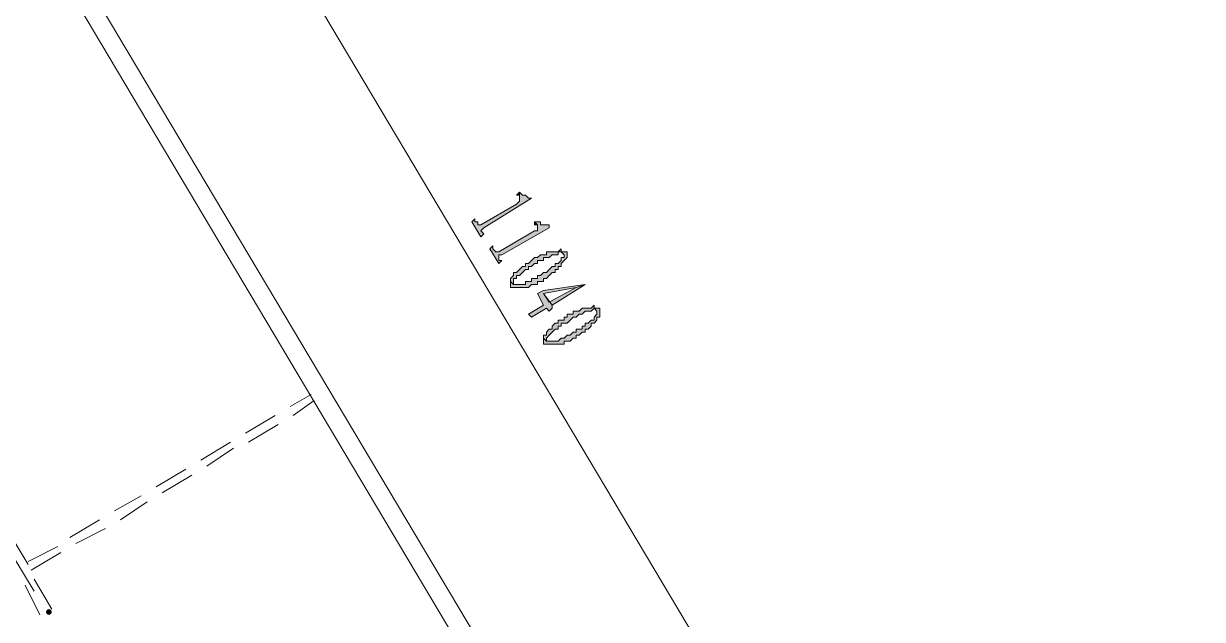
# Model space of a CAD drawing. Header units: millimetres. Extents: x 6 to 291, y 4 to 206.
# Drawn here: x 101.07 to 117.82, y 101.88 to 110.35 of the extents above; entities that cross this region are included whole.
import ezdxf

# ---------------------------------------------------------------- set-up
doc = ezdxf.new("R2010")
doc.units = ezdxf.units.MM
doc.layers.add('C00-00-00', color=7, linetype='Continuous')

msp = doc.modelspace()

# ---------------------------------------------------------------- hatches: boundary and pattern name
at = {"layer": 'C00-00-00'}
h = msp.add_hatch(color=256, dxfattribs=at)
h.dxf.hatch_style = 2
h.paths.add_polyline_path([(108.288666, 107.865339), (108.246333, 107.865339), (108.204, 107.907673), (108.161666, 107.907673), (108.119333, 107.950006), (108.119333, 107.865339), (108.119333, 107.823006), (108.077, 107.780673), (107.569, 107.484339), (107.526666, 107.484339), (107.526666, 107.526673), (107.484333, 107.526673), (107.484333, 107.569006), (107.442, 107.526673), (107.569, 107.315006), (107.611333, 107.357339), (107.569, 107.399673), (107.611333, 107.442006)])
h = msp.add_hatch(color=256, dxfattribs=at)
h.dxf.hatch_style = 2
h.paths.add_polyline_path([(108.119337, 107.95), (108.077003, 107.907666), (108.119337, 107.907666), (108.119337, 107.865339)])
h = msp.add_hatch(color=256, dxfattribs=at)
h.dxf.hatch_style = 2
h.paths.add_polyline_path([(108.542664, 107.442004), (108.542664, 107.484338), (108.500331, 107.484338), (108.457997, 107.484338), (108.415664, 107.484338), (108.415664, 107.526671), (108.373331, 107.526671), (108.330997, 107.526671), (108.373331, 107.484338), (108.373331, 107.442004), (108.373331, 107.399671), (108.330997, 107.399671), (107.822997, 107.103338), (107.780664, 107.103338), (107.738331, 107.145671), (107.738331, 107.188004), (107.695997, 107.145671), (107.822997, 106.934004), (107.865331, 106.976338), (107.822997, 106.976338), (107.822997, 107.061004), (107.865331, 107.061004)])
h = msp.add_hatch(color=256, dxfattribs=at)
h.dxf.hatch_style = 2
h.paths.add_polyline_path([(108.331001, 107.526673), (108.331001, 107.48434), (108.373334, 107.48434)])
h = msp.add_hatch(color=256, dxfattribs=at)
h.dxf.hatch_style = 2
h.paths.add_polyline_path([(108.712001, 107.103338), (108.712001, 107.145672), (108.669668, 107.103338), (108.585001, 107.103338), (108.542668, 107.103338), (108.500335, 107.103338), (108.500335, 107.061005), (108.458001, 107.061005), (108.415668, 107.061005), (108.373335, 107.018672), (108.331001, 107.018672), (108.288668, 106.976338), (108.246335, 106.934005), (108.204001, 106.934005), (108.204001, 106.891672), (108.161668, 106.891672), (108.119335, 106.849338), (108.077001, 106.807005), (108.034668, 106.807005), (108.034668, 106.764672), (107.992335, 106.722338), (107.992335, 106.680005), (108.034668, 106.637672), (108.034668, 106.680005), (108.034668, 106.722338), (108.077001, 106.722338), (108.077001, 106.764672), (108.119335, 106.764672), (108.161668, 106.807005), (108.204001, 106.849338), (108.246335, 106.849338), (108.246335, 106.891672), (108.288668, 106.891672), (108.331001, 106.934005), (108.373335, 106.934005), (108.373335, 106.976338), (108.415668, 106.976338), (108.458001, 106.976338), (108.458001, 107.018672), (108.500335, 107.018672), (108.542668, 107.018672), (108.585001, 107.061005), (108.627335, 107.061005), (108.669668, 107.061005), (108.669668, 107.103338), (108.712001, 107.103338), (108.754335, 107.061005)])
h = msp.add_hatch(color=256, dxfattribs=at)
h.dxf.hatch_style = 2
h.paths.add_polyline_path([(108.79667, 107.103338), (108.754337, 107.103338), (108.712003, 107.103338), (108.754337, 107.061005), (108.754337, 107.018672), (108.712003, 107.018672), (108.712003, 106.976338), (108.66967, 106.934005), (108.627337, 106.934005), (108.627337, 106.891672), (108.585003, 106.891672), (108.54267, 106.849338), (108.500337, 106.807005), (108.458003, 106.807005), (108.41567, 106.764672), (108.373337, 106.764672), (108.373337, 106.722338), (108.331003, 106.722338), (108.28867, 106.722338), (108.28867, 106.680005), (108.246337, 106.680005), (108.204003, 106.680005), (108.204003, 106.637672), (108.16167, 106.637672), (108.119337, 106.637672), (108.03467, 106.637672), (107.992337, 106.680005), (107.992337, 106.595338), (108.03467, 106.595338), (108.204003, 106.595338), (108.246337, 106.595338), (108.28867, 106.637672), (108.331003, 106.637672), (108.373337, 106.637672), (108.373337, 106.680005), (108.41567, 106.680005), (108.458003, 106.680005), (108.458003, 106.722338), (108.500337, 106.722338), (108.54267, 106.764672), (108.585003, 106.807005), (108.627337, 106.807005), (108.627337, 106.849338), (108.66967, 106.849338), (108.66967, 106.891672), (108.712003, 106.891672), (108.712003, 106.934005), (108.754337, 106.976338), (108.79667, 107.018672)])
h = msp.add_hatch(color=256, dxfattribs=at)
h.dxf.hatch_style = 2
h.paths.add_polyline_path([(109.050668, 106.637669), (108.458001, 106.553002), (108.373334, 106.510669), (108.458001, 106.341336), (108.246334, 106.214336), (108.288668, 106.172002), (108.500334, 106.299002), (108.542668, 106.256669), (108.585001, 106.299002), (108.585001, 106.341336), (108.458001, 106.510669), (108.923668, 106.595336)])
h = msp.add_hatch(color=256, dxfattribs=at)
h.dxf.hatch_style = 2
h.paths.add_polyline_path([(109.050668, 106.637669), (108.923665, 106.595334), (108.542664, 106.383671), (108.458003, 106.510666), (108.584998, 106.341337)])
h = msp.add_hatch(color=256, dxfattribs=at)
h.dxf.hatch_style = 2
h.paths.add_polyline_path([(109.262331, 106.299002), (109.219998, 106.299002), (109.177664, 106.299002), (109.219998, 106.256669), (109.219998, 106.214336), (109.177664, 106.172002), (109.177664, 106.129669), (109.135331, 106.129669), (109.092998, 106.087336), (109.050664, 106.087336), (109.050664, 106.045002), (109.008331, 106.045002), (109.008331, 106.002669), (108.965998, 106.002669), (108.923664, 106.002669), (108.923664, 105.960336), (108.881331, 105.960336), (108.838998, 105.918002), (108.796664, 105.918002), (108.754331, 105.875669), (108.711998, 105.875669), (108.669664, 105.833336), (108.627331, 105.833336), (108.500331, 105.833336), (108.457998, 105.875669), (108.457998, 105.833336), (108.457998, 105.791002), (108.500331, 105.791002), (108.669664, 105.791002), (108.711998, 105.791002), (108.754331, 105.791002), (108.754331, 105.833336), (108.796664, 105.833336), (108.838998, 105.833336), (108.881331, 105.875669), (108.923664, 105.875669), (108.923664, 105.918002), (108.965998, 105.918002), (109.008331, 105.960336), (109.050664, 105.960336), (109.050664, 106.002669), (109.092998, 106.002669), (109.135331, 106.045002), (109.135331, 106.087336), (109.177664, 106.087336), (109.219998, 106.129669), (109.219998, 106.172002), (109.262331, 106.172002), (109.262331, 106.214336), (109.262331, 106.256669)])
h = msp.add_hatch(color=256, dxfattribs=at)
h.dxf.hatch_style = 2
h.paths.add_polyline_path([(109.177671, 106.299002), (109.177671, 106.341336), (109.135337, 106.299002), (109.050671, 106.299002), (109.008337, 106.299002), (108.966004, 106.256669), (108.923671, 106.256669), (108.881337, 106.256669), (108.881337, 106.214336), (108.839004, 106.214336), (108.796671, 106.214336), (108.796671, 106.172002), (108.754337, 106.172002), (108.754337, 106.129669), (108.712004, 106.129669), (108.669671, 106.129669), (108.669671, 106.087336), (108.627337, 106.087336), (108.585004, 106.045002), (108.585004, 106.002669), (108.542671, 106.002669), (108.500337, 105.960336), (108.500337, 105.918002), (108.458004, 105.918002), (108.458004, 105.875669), (108.500337, 105.833336), (108.500337, 105.875669), (108.542671, 105.918002), (108.585004, 105.960336), (108.627337, 106.002669), (108.669671, 106.002669), (108.669671, 106.045002), (108.712004, 106.045002), (108.712004, 106.087336), (108.754337, 106.087336), (108.796671, 106.087336), (108.839004, 106.129669), (108.881337, 106.172002), (108.923671, 106.172002), (108.966004, 106.214336), (109.008337, 106.214336), (109.050671, 106.256669), (109.093004, 106.256669), (109.135337, 106.256669), (109.177671, 106.299002), (109.220004, 106.256669)])
h = msp.add_hatch(color=256, dxfattribs=at)
h.dxf.hatch_style = 2
h.paths.add_polyline_path([(101.430663, 102.023334), (101.400765, 102.010899), (101.388329, 101.981001), (101.400765, 101.951103), (101.430663, 101.938667), (101.460561, 101.951103), (101.472996, 101.981001), (101.460561, 102.010899)])

# ---------------------------------------------------------------- linework, layer by layer
at = {"layer": 'C00-00-00', "lineweight": 5}
for points in [[(80.899003, 151.553334), (134.577671, 61.341007)], [(80.644997, 146.261667), (129.286004, 64.473665)], [(81.364664, 145.542004), (129.540002, 64.600675)], [(104.859669, 104.902003), (105.156001, 105.071332)], [(104.902003, 104.775), (105.198335, 104.986672)], [(104.22467, 104.521002), (104.647997, 104.775)], [(104.266997, 104.393999), (104.690331, 104.648005)], [(103.589664, 104.140001), (104.012999, 104.393999)], [(103.674332, 104.055333), (104.055333, 104.309339)], [(102.954665, 103.759001), (103.378, 104.012999)], [(103.039334, 103.674332), (103.462669, 103.928338)], [(102.362001, 103.420334), (102.743002, 103.632006)], [(102.44667, 103.29334), (102.827671, 103.547337)], [(101.727003, 103.039334), (102.15033, 103.29334)], [(100.880333, 103.081668), (101.134331, 102.658333)], [(101.811663, 102.954665), (102.234998, 103.166337)], [(101.218999, 102.277333), (100.837999, 102.912339)], [(101.134331, 102.700668), (101.557666, 102.912339)], [(101.176665, 102.573673), (101.6, 102.82767)], [(101.218999, 102.44667), (101.472997, 102.023335)], [(101.091997, 102.362001), (101.303668, 101.938666)]]:
    msp.add_lwpolyline(points, dxfattribs=at)
at = {"layer": 'C00-00-00', "lineweight": 13}
for points in [[(108.288666, 107.865339), (108.246333, 107.865339), (108.204, 107.907673), (108.161666, 107.907673), (108.119333, 107.950006), (108.119333, 107.865339), (108.119333, 107.823006), (108.077, 107.780673), (107.569, 107.484339), (107.526666, 107.484339), (107.526666, 107.526673), (107.484333, 107.526673), (107.484333, 107.569006), (107.442, 107.526673), (107.569, 107.315006), (107.611333, 107.357339), (107.569, 107.399673), (107.611333, 107.442006)], [(108.119337, 107.95), (108.077003, 107.907666), (108.119337, 107.907666), (108.119337, 107.865339)], [(108.542664, 107.442004), (108.542664, 107.484338), (108.500331, 107.484338), (108.457997, 107.484338), (108.415664, 107.484338), (108.415664, 107.526671), (108.373331, 107.526671), (108.330997, 107.526671), (108.373331, 107.484338), (108.373331, 107.442004), (108.373331, 107.399671), (108.330997, 107.399671), (107.822997, 107.103338), (107.780664, 107.103338), (107.738331, 107.145671), (107.738331, 107.188004), (107.695997, 107.145671), (107.822997, 106.934004), (107.865331, 106.976338), (107.822997, 106.976338), (107.822997, 107.061004), (107.865331, 107.061004)], [(108.331001, 107.526673), (108.331001, 107.48434), (108.373334, 107.48434)], [(108.712001, 107.103338), (108.712001, 107.145672), (108.669668, 107.103338), (108.585001, 107.103338), (108.542668, 107.103338), (108.500335, 107.103338), (108.500335, 107.061005), (108.458001, 107.061005), (108.415668, 107.061005), (108.373335, 107.018672), (108.331001, 107.018672), (108.288668, 106.976338), (108.246335, 106.934005), (108.204001, 106.934005), (108.204001, 106.891672), (108.161668, 106.891672), (108.119335, 106.849338), (108.077001, 106.807005), (108.034668, 106.807005), (108.034668, 106.764672), (107.992335, 106.722338), (107.992335, 106.680005), (108.034668, 106.637672), (108.034668, 106.680005), (108.034668, 106.722338), (108.077001, 106.722338), (108.077001, 106.764672), (108.119335, 106.764672), (108.161668, 106.807005), (108.204001, 106.849338), (108.246335, 106.849338), (108.246335, 106.891672), (108.288668, 106.891672), (108.331001, 106.934005), (108.373335, 106.934005), (108.373335, 106.976338), (108.415668, 106.976338), (108.458001, 106.976338), (108.458001, 107.018672), (108.500335, 107.018672), (108.542668, 107.018672), (108.585001, 107.061005), (108.627335, 107.061005), (108.669668, 107.061005), (108.669668, 107.103338), (108.712001, 107.103338), (108.754335, 107.061005)], [(108.79667, 107.103338), (108.754337, 107.103338), (108.712003, 107.103338), (108.754337, 107.061005), (108.754337, 107.018672), (108.712003, 107.018672), (108.712003, 106.976338), (108.66967, 106.934005), (108.627337, 106.934005), (108.627337, 106.891672), (108.585003, 106.891672), (108.54267, 106.849338), (108.500337, 106.807005), (108.458003, 106.807005), (108.41567, 106.764672), (108.373337, 106.764672), (108.373337, 106.722338), (108.331003, 106.722338), (108.28867, 106.722338), (108.28867, 106.680005), (108.246337, 106.680005), (108.204003, 106.680005), (108.204003, 106.637672), (108.16167, 106.637672), (108.119337, 106.637672), (108.03467, 106.637672), (107.992337, 106.680005), (107.992337, 106.595338), (108.03467, 106.595338), (108.204003, 106.595338), (108.246337, 106.595338), (108.28867, 106.637672), (108.331003, 106.637672), (108.373337, 106.637672), (108.373337, 106.680005), (108.41567, 106.680005), (108.458003, 106.680005), (108.458003, 106.722338), (108.500337, 106.722338), (108.54267, 106.764672), (108.585003, 106.807005), (108.627337, 106.807005), (108.627337, 106.849338), (108.66967, 106.849338), (108.66967, 106.891672), (108.712003, 106.891672), (108.712003, 106.934005), (108.754337, 106.976338), (108.79667, 107.018672)], [(109.050668, 106.637669), (108.458001, 106.553002), (108.373334, 106.510669), (108.458001, 106.341336), (108.246334, 106.214336), (108.288668, 106.172002), (108.500334, 106.299002), (108.542668, 106.256669), (108.585001, 106.299002), (108.585001, 106.341336), (108.458001, 106.510669), (108.923668, 106.595336)], [(109.050668, 106.637669), (108.923665, 106.595334), (108.542664, 106.383671), (108.458003, 106.510666), (108.584998, 106.341337)], [(109.262331, 106.299002), (109.219998, 106.299002), (109.177664, 106.299002), (109.219998, 106.256669), (109.219998, 106.214336), (109.177664, 106.172002), (109.177664, 106.129669), (109.135331, 106.129669), (109.092998, 106.087336), (109.050664, 106.087336), (109.050664, 106.045002), (109.008331, 106.045002), (109.008331, 106.002669), (108.965998, 106.002669), (108.923664, 106.002669), (108.923664, 105.960336), (108.881331, 105.960336), (108.838998, 105.918002), (108.796664, 105.918002), (108.754331, 105.875669), (108.711998, 105.875669), (108.669664, 105.833336), (108.627331, 105.833336), (108.500331, 105.833336), (108.457998, 105.875669), (108.457998, 105.833336), (108.457998, 105.791002), (108.500331, 105.791002), (108.669664, 105.791002), (108.711998, 105.791002), (108.754331, 105.791002), (108.754331, 105.833336), (108.796664, 105.833336), (108.838998, 105.833336), (108.881331, 105.875669), (108.923664, 105.875669), (108.923664, 105.918002), (108.965998, 105.918002), (109.008331, 105.960336), (109.050664, 105.960336), (109.050664, 106.002669), (109.092998, 106.002669), (109.135331, 106.045002), (109.135331, 106.087336), (109.177664, 106.087336), (109.219998, 106.129669), (109.219998, 106.172002), (109.262331, 106.172002), (109.262331, 106.214336), (109.262331, 106.256669)], [(109.177671, 106.299002), (109.177671, 106.341336), (109.135337, 106.299002), (109.050671, 106.299002), (109.008337, 106.299002), (108.966004, 106.256669), (108.923671, 106.256669), (108.881337, 106.256669), (108.881337, 106.214336), (108.839004, 106.214336), (108.796671, 106.214336), (108.796671, 106.172002), (108.754337, 106.172002), (108.754337, 106.129669), (108.712004, 106.129669), (108.669671, 106.129669), (108.669671, 106.087336), (108.627337, 106.087336), (108.585004, 106.045002), (108.585004, 106.002669), (108.542671, 106.002669), (108.500337, 105.960336), (108.500337, 105.918002), (108.458004, 105.918002), (108.458004, 105.875669), (108.500337, 105.833336), (108.500337, 105.875669), (108.542671, 105.918002), (108.585004, 105.960336), (108.627337, 106.002669), (108.669671, 106.002669), (108.669671, 106.045002), (108.712004, 106.045002), (108.712004, 106.087336), (108.754337, 106.087336), (108.796671, 106.087336), (108.839004, 106.129669), (108.881337, 106.172002), (108.923671, 106.172002), (108.966004, 106.214336), (109.008337, 106.214336), (109.050671, 106.256669), (109.093004, 106.256669), (109.135337, 106.256669), (109.177671, 106.299002), (109.220004, 106.256669)]]:
    msp.add_lwpolyline(points, close=True, dxfattribs=at)

doc.saveas('drawing.dxf')
